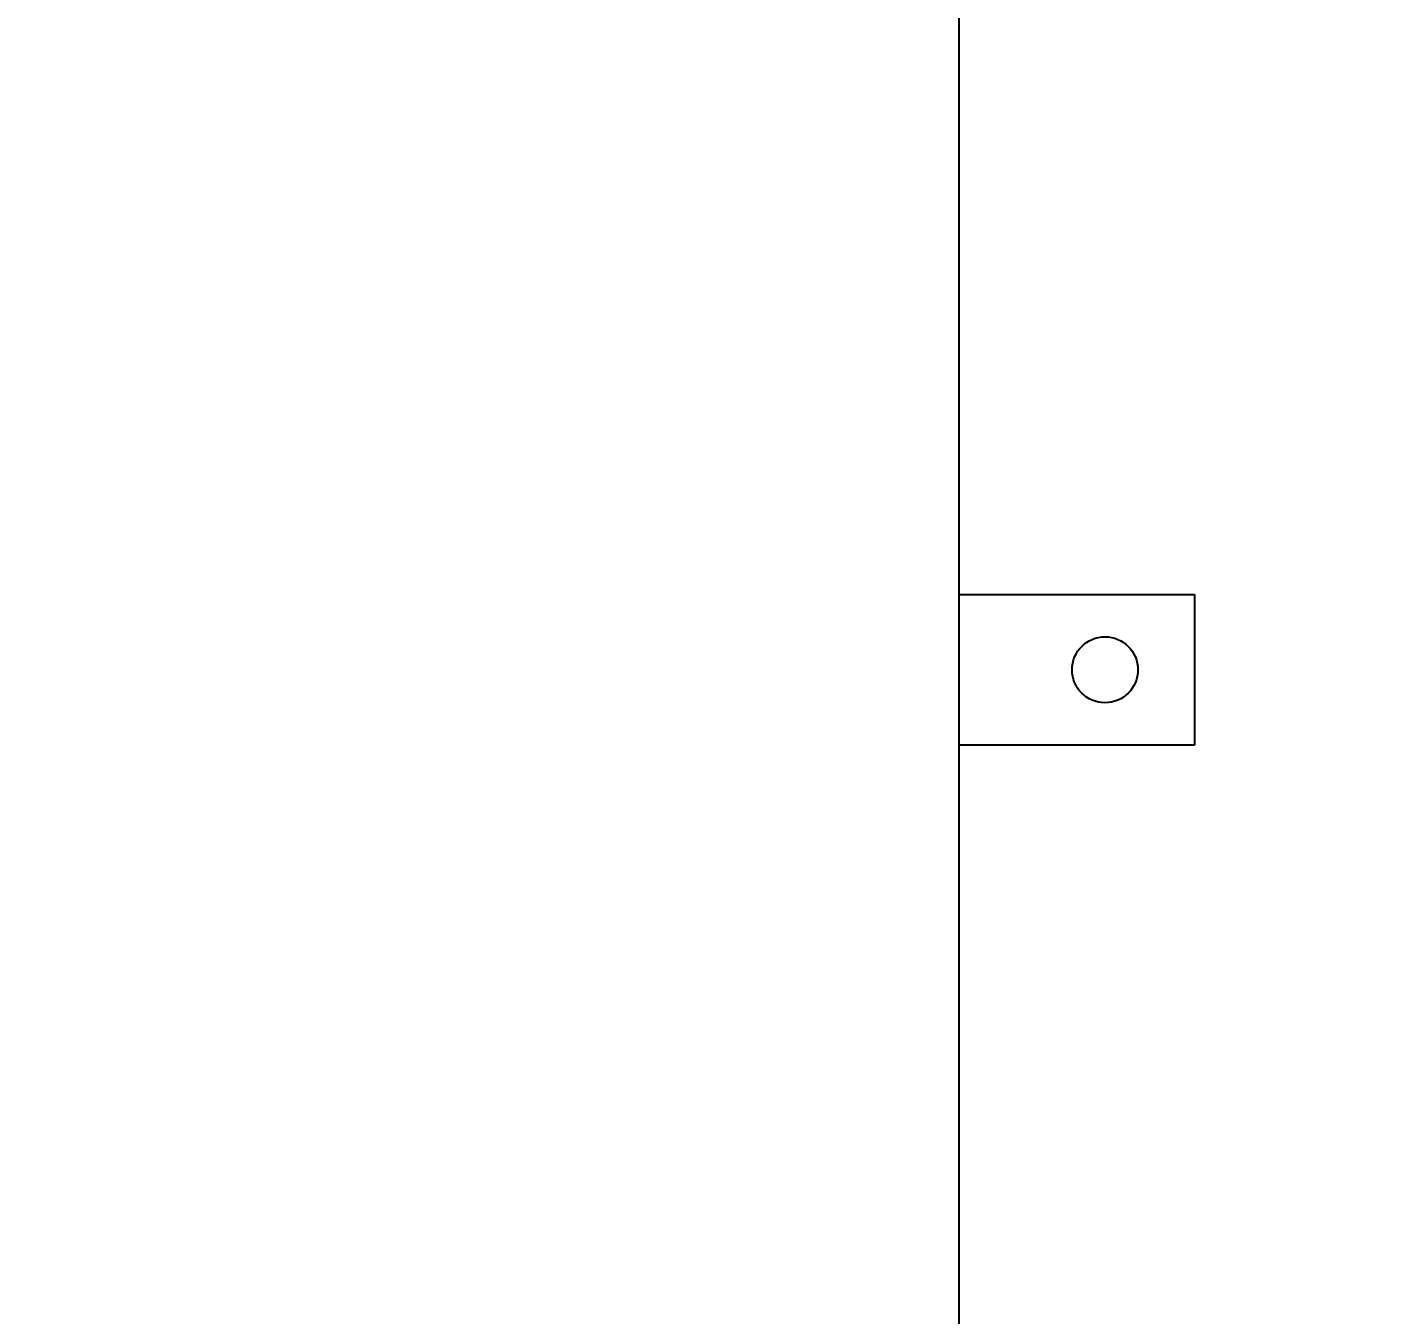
# Model space of a CAD drawing. Header units: millimetres. Extents: x 0 to 6631, y 0 to 4689.
# Drawn here: x 2629.6 to 2916.7, y 3011.3 to 3284.8 of the extents above; entities that cross this region are included whole.
import ezdxf

# ---------------------------------------------------------------- set-up
doc = ezdxf.new("R2010")
doc.units = ezdxf.units.MM
doc.header["$LTSCALE"] = 13
doc.layers.add('几何体', color=7, linetype='Continuous')
doc.layers.add('尺寸', color=3, linetype='Continuous')
doc.styles.add('SLDTEXTSTYLE0', font='hyswlongfangsong.ttf')
doc.dimstyles.new('SLDDIMSTYLE0', dxfattribs={"dimtxt": 50, "dimasz": 40.8, "dimexe": 0, "dimexo": 0.0625, "dimgap": 12.5, "dimtad": 2, "dimdec": 0, "dimrnd": 1e-09, "dimzin": 12, "dimdsep": 46, "dimtxsty": 'SLDTEXTSTYLE0', "dimsah": 1, "dimcen": 0.09, "dimadec": 0, "dimazin": 3, "dimtfac": 1, "dimtdec": 0, "dimtmove": 0, "dimatfit": 0, "dimfxl": 1, "dimfrac": 2, "dimtolj": 1, "dimtzin": 12, "dimarcsym": 0})

# ---------------------------------------------------------------- blocks, each defined once
blk = doc.blocks.new('*D28')
at = {"layer": 'Defpoints', "color": 0, "transparency": 16777216}
for p in [(2629.61, 3853.92), (3025.73, 3853.92), (2827.52, 2595.19)]:
    blk.add_point(p, dxfattribs=at)
at = {"layer": '尺寸', "color": 0, "lineweight": -2, "transparency": 16777216}
for p, q in [((2629.68, 3853.92), (3025.73, 3853.92)), ((3025.73, 2635.99), (3025.73, 3813.12)), ((2827.58, 2595.19), (3025.73, 2595.19))]:
    blk.add_line(p, q, dxfattribs=at)
at = {"layer": '尺寸', "color": 0, "transparency": 16777216}
for points in [[(3018.93, 3813.12), (3032.53, 3813.12), (3025.73, 3853.92)], [(3018.93, 2635.99), (3032.53, 2635.99), (3025.73, 2595.19)]]:
    blk.add_solid(points, dxfattribs=at)
at = {"layer": '尺寸', "color": 0, "transparency": 16777216, "insert": (3038.23, 3222.09), "char_height": 50, "attachment_point": 2, "rotation": 90, "style": 'SLDTEXTSTYLE0'}
blk.add_mtext('\\A1;1259', dxfattribs=at)

msp = doc.modelspace()

# ---------------------------------------------------------------- linework, layer by layer
at = {"layer": '几何体'}
for p, q in [((2827.52, 2998.11), (2827.52, 3364.03)), ((2827.52, 3132.3), (2827.52, 3164.3)), ((2827.52, 3164.3), (2877.52, 3164.3)), ((2877.52, 3164.3), (2877.52, 3132.3)), ((2877.52, 3132.3), (2827.52, 3132.3))]:
    msp.add_line(p, q, dxfattribs=at)
msp.add_circle((2858.52, 3148.3), 7, dxfattribs=at)

# ---------------------------------------------------------------- dimensions: what is measured, and where the dimension line sits
at = {"layer": '尺寸'}
dim = msp.add_linear_dim(base=(3025.73, 3853.92), p1=(2827.52, 2595.19), p2=(2629.61, 3853.92), angle=90, dimstyle='SLDDIMSTYLE0', dxfattribs=at)
dim.commit()
dim.dimension.update_dxf_attribs({"geometry": '*D28', "text_midpoint": (3025.73, 3222.09), "dimtype": 160})

doc.saveas('drawing.dxf')
